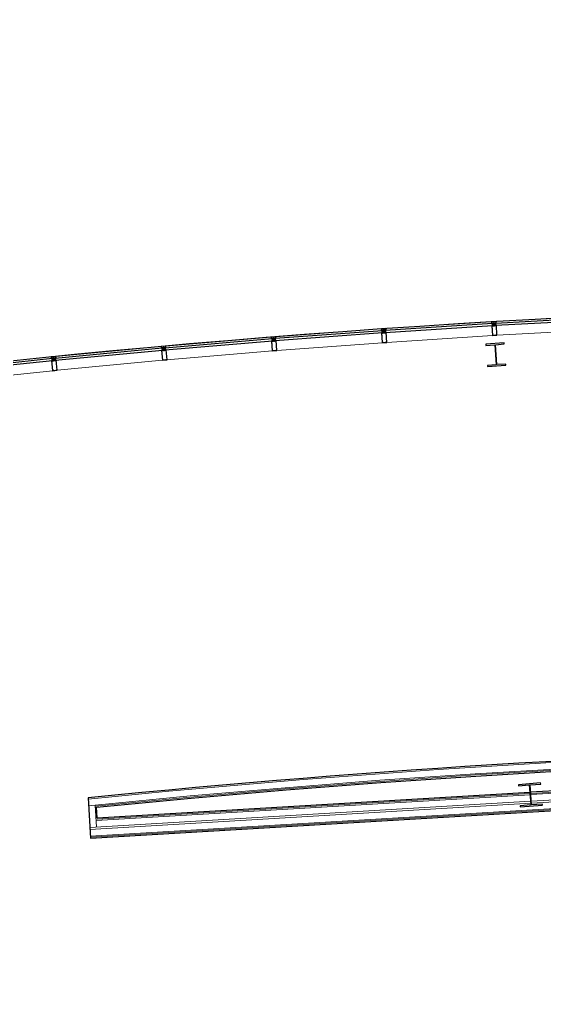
# Model space of a CAD drawing. Header units: millimetres. Extents: x -15988 to 119026, y 0 to 105082.
# Drawn here: x 33647 to 40884, y 38866 to 52541 of the extents above; entities that cross this region are included whole.
import ezdxf

# ---------------------------------------------------------------- set-up
doc = ezdxf.new("R2010")
doc.units = ezdxf.units.MM
doc.header["$LTSCALE"] = 25
doc.header["$MEASUREMENT"] = 0
doc.layers.add('PLANON_CONSTRUCTION', color=8, linetype='CONTINUOUS', lineweight=18)
doc.layers.add('PLANON_FLOOR_POLYLINE', color=5, linetype='CONTINUOUS')

msp = doc.modelspace()

# ---------------------------------------------------------------- linework, layer by layer
at = {"layer": 'PLANON_CONSTRUCTION', "lineweight": 25}
for p, q in [((41693, 48429), (40210, 48349)), ((40172, 48346), (38689, 48251)), ((38691, 48225), (40173, 48321)), ((40173, 48321), (40172, 48346)), ((40210, 48349), (40211, 48323)), ((40211, 48323), (41695, 48404)), ((38651, 48248), (37170, 48138)), ((37170, 48138), (37172, 48112)), ((37172, 48112), (38653, 48223)), ((38653, 48223), (38651, 48248)), ((38689, 48251), (38691, 48225)), ((35613, 48006), (34135, 47866)), ((35616, 47980), (35613, 48006)), ((37132, 48135), (35651, 48009)), ((35651, 48009), (35654, 47984)), ((35654, 47984), (37134, 48109)), ((37134, 48109), (37132, 48135)), ((40331, 48081), (40078, 48061)), ((40078, 48061), (40079, 48045)), ((40079, 48045), (40201, 48054)), ((40201, 48054), (40223, 47778)), ((40210, 48055), (40332, 48065)), ((40232, 47779), (40210, 48055)), ((40332, 48065), (40331, 48081)), ((34135, 47866), (34137, 47840)), ((34137, 47840), (35616, 47980)), ((34097, 47862), (32619, 47707)), ((32622, 47681), (34099, 47836)), ((34099, 47836), (34097, 47862)), ((40223, 47778), (40101, 47768)), ((40101, 47768), (40102, 47752)), ((40102, 47752), (40355, 47772)), ((40354, 47788), (40232, 47779)), ((40355, 47772), (40354, 47788)), ((40835, 42003), (40531, 41979)), ((40689, 41976), (40836, 41988)), ((40836, 41988), (40835, 42003)), ((40531, 41979), (40532, 41964)), ((40532, 41964), (40679, 41976)), ((40679, 41976), (40701, 41700)), ((40711, 41701), (40689, 41976)), ((40858, 41712), (40711, 41701)), ((40859, 41697), (40858, 41712)), ((40701, 41700), (40554, 41688)), ((40554, 41688), (40555, 41673)), ((40555, 41673), (40859, 41697))]:
    msp.add_line(p, q, dxfattribs=at)
at = {"layer": 'PLANON_CONSTRUCTION'}
for p, q in [((41679, 48454), (40221, 48375)), ((38637, 48273), (38700, 48277)), ((38699, 48275), (38638, 48271)), ((38700, 48266), (38699, 48275)), ((40157, 48371), (38700, 48277)), ((38700, 48277), (38701, 48266)), ((38702, 48252), (38700, 48277)), ((40156, 48345), (40157, 48359)), ((40157, 48371), (40159, 48345)), ((40157, 48359), (40158, 48359)), ((40157, 48320), (40160, 48306)), ((40158, 48371), (40221, 48375)), ((40158, 48360), (40158, 48371)), ((40158, 48359), (40159, 48356)), ((40159, 48352), (40158, 48357)), ((40220, 48373), (40159, 48370)), ((40159, 48370), (40160, 48360)), ((40159, 48358), (40160, 48358)), ((40161, 48352), (40159, 48352)), ((40160, 48361), (40163, 48365)), ((40160, 48360), (40160, 48360)), ((40160, 48358), (40160, 48358)), ((40160, 48306), (40161, 48307)), ((40161, 48355), (40161, 48354)), ((40169, 48181), (40161, 48313)), ((40161, 48307), (40161, 48309)), ((40164, 48356), (40162, 48356)), ((40162, 48314), (40164, 48314)), ((40165, 48364), (40163, 48362)), ((40163, 48362), (40163, 48358)), ((40163, 48358), (40166, 48358)), ((40163, 48312), (40163, 48312)), ((40164, 48307), (40171, 48183)), ((40185, 48353), (40165, 48352)), ((40165, 48310), (40167, 48310)), ((40170, 48308), (40165, 48308)), ((40166, 48355), (40166, 48355)), ((40168, 48357), (40168, 48355)), ((40168, 48355), (40182, 48356)), ((40168, 48314), (40177, 48315)), ((40168, 48312), (40168, 48312)), ((40185, 48312), (40170, 48311)), ((40170, 48311), (40170, 48309)), ((40171, 48353), (40171, 48346)), ((40173, 48315), (40173, 48321)), ((40177, 48315), (40186, 48315)), ((40177, 48314), (40177, 48315)), ((40177, 48315), (40177, 48314)), ((40182, 48356), (40183, 48357)), ((40183, 48357), (40190, 48357)), ((40183, 48353), (40183, 48347)), ((40183, 48353), (40184, 48353)), ((40183, 48347), (40184, 48347)), ((40183, 48347), (40184, 48347)), ((40185, 48318), (40183, 48347)), ((40184, 48358), (40197, 48358)), ((40184, 48357), (40184, 48358)), ((40184, 48357), (40197, 48357)), ((40184, 48347), (40185, 48347)), ((40184, 48347), (40184, 48347)), ((40185, 48361), (40195, 48362)), ((40185, 48362), (40185, 48361)), ((40185, 48361), (40185, 48358)), ((40186, 48354), (40185, 48353)), ((40185, 48353), (40185, 48353)), ((40185, 48347), (40187, 48347)), ((40186, 48317), (40185, 48317)), ((40185, 48309), (40185, 48312)), ((40186, 48362), (40194, 48363)), ((40195, 48354), (40186, 48354)), ((40187, 48320), (40186, 48331)), ((40186, 48316), (40186, 48317)), ((40187, 48309), (40186, 48309)), ((40187, 48361), (40188, 48358)), ((40187, 48357), (40188, 48340)), ((40187, 48354), (40187, 48357)), ((40187, 48348), (40187, 48347)), ((40187, 48347), (40187, 48348)), ((40187, 48347), (40188, 48347)), ((40199, 48314), (40187, 48313)), ((40187, 48313), (40187, 48310)), ((40188, 48347), (40189, 48336)), ((40188, 48340), (40192, 48332)), ((40188, 48332), (40188, 48330)), ((40189, 48336), (40191, 48331)), ((40189, 48316), (40189, 48317)), ((40197, 48316), (40189, 48316)), ((40190, 48369), (40192, 48326)), ((40190, 48357), (40191, 48357)), ((40190, 48357), (40190, 48357)), ((40191, 48357), (40198, 48357)), ((40192, 48332), (40194, 48340)), ((40193, 48362), (40193, 48358)), ((40194, 48340), (40193, 48357)), ((40193, 48348), (40194, 48348)), ((40194, 48337), (40193, 48348)), ((40193, 48331), (40194, 48337)), ((40194, 48354), (40194, 48357)), ((40194, 48348), (40195, 48348)), ((40195, 48362), (40195, 48362)), ((40195, 48362), (40195, 48358)), ((40196, 48354), (40195, 48354)), ((40195, 48348), (40197, 48348)), ((40195, 48348), (40195, 48348)), ((40195, 48331), (40196, 48332)), ((40216, 48355), (40196, 48354)), ((40196, 48354), (40196, 48354)), ((40197, 48358), (40197, 48357)), ((40197, 48354), (40198, 48354)), ((40197, 48348), (40198, 48348)), ((40197, 48348), (40197, 48348)), ((40197, 48348), (40199, 48348)), ((40197, 48332), (40198, 48320)), ((40197, 48318), (40197, 48316)), ((40198, 48357), (40199, 48357)), ((40199, 48348), (40198, 48354)), ((40198, 48348), (40199, 48348)), ((40199, 48357), (40213, 48358)), ((40199, 48348), (40201, 48318)), ((40199, 48318), (40199, 48316)), ((40200, 48318), (40199, 48318)), ((40199, 48316), (40208, 48317)), ((40199, 48310), (40199, 48314)), ((40201, 48310), (40200, 48310)), ((40216, 48314), (40201, 48313)), ((40201, 48313), (40201, 48310)), ((40208, 48317), (40209, 48316)), ((40209, 48317), (40218, 48317)), ((40209, 48316), (40209, 48317)), ((40210, 48355), (40210, 48349)), ((40213, 48358), (40212, 48360)), ((40212, 48317), (40212, 48323)), ((40214, 48361), (40217, 48361)), ((40217, 48365), (40215, 48367)), ((40215, 48358), (40215, 48358)), ((40218, 48359), (40216, 48359)), ((40216, 48311), (40216, 48314)), ((40222, 48311), (40216, 48311)), ((40217, 48369), (40219, 48364)), ((40217, 48361), (40217, 48365)), ((40218, 48315), (40218, 48315)), ((40219, 48314), (40221, 48314)), ((40220, 48364), (40220, 48373)), ((40220, 48364), (40220, 48364)), ((40220, 48362), (40221, 48362)), ((40220, 48362), (40220, 48362)), ((40220, 48358), (40220, 48358)), ((40222, 48356), (40220, 48356)), ((40221, 48375), (40222, 48363)), ((40223, 48349), (40221, 48375)), ((40222, 48363), (40222, 48360)), ((40223, 48363), (40222, 48363)), ((40222, 48361), (40222, 48356)), ((40222, 48318), (40224, 48318)), ((40222, 48315), (40222, 48315)), ((40230, 48187), (40222, 48310)), ((40226, 48350), (40223, 48363)), ((40224, 48317), (40232, 48185)), ((40225, 48310), (40225, 48313)), ((40226, 48310), (40225, 48310)), ((40228, 48324), (40226, 48310)), ((37117, 48159), (35662, 48036)), ((37116, 48147), (37118, 48147)), ((37116, 48133), (37116, 48147)), ((37117, 48159), (37180, 48164)), ((37118, 48148), (37117, 48159)), ((37117, 48159), (37119, 48133)), ((37179, 48162), (37118, 48158)), ((37118, 48158), (37119, 48148)), ((37118, 48147), (37118, 48144)), ((37119, 48140), (37118, 48145)), ((37119, 48148), (37120, 48148)), ((37119, 48146), (37120, 48146)), ((37121, 48140), (37119, 48140)), ((37120, 48149), (37122, 48153)), ((37120, 48146), (37120, 48146)), ((37121, 48143), (37121, 48142)), ((37124, 48144), (37122, 48144)), ((37124, 48153), (37123, 48150)), ((37123, 48150), (37123, 48146)), ((37123, 48146), (37126, 48147)), ((37125, 48143), (37125, 48143)), ((37145, 48142), (37125, 48140)), ((37128, 48145), (37128, 48143)), ((37128, 48143), (37142, 48144)), ((37131, 48141), (37131, 48135)), ((37142, 48145), (37150, 48146)), ((37142, 48144), (37142, 48145)), ((37142, 48142), (37143, 48136)), ((37142, 48142), (37144, 48142)), ((37144, 48150), (37145, 48146)), ((37144, 48146), (37156, 48147)), ((37144, 48145), (37144, 48146)), ((37144, 48145), (37156, 48146)), ((37145, 48150), (37154, 48151)), ((37145, 48150), (37145, 48150)), ((37155, 48143), (37145, 48142)), ((37145, 48142), (37145, 48142)), ((37145, 48142), (37145, 48142)), ((37146, 48151), (37153, 48151)), ((37147, 48150), (37147, 48146)), ((37147, 48145), (37148, 48129)), ((37147, 48142), (37147, 48145)), ((37149, 48158), (37152, 48115)), ((37150, 48146), (37158, 48146)), ((37150, 48145), (37150, 48146)), ((37150, 48146), (37150, 48145)), ((37152, 48150), (37152, 48147)), ((37155, 48129), (37153, 48146)), ((37154, 48143), (37153, 48146)), ((37154, 48151), (37154, 48151)), ((37155, 48151), (37155, 48147)), ((37156, 48143), (37155, 48143)), ((37156, 48147), (37156, 48146)), ((37175, 48144), (37156, 48143)), ((37156, 48143), (37156, 48143)), ((37157, 48143), (37158, 48143)), ((37157, 48137), (37158, 48137)), ((37157, 48137), (37157, 48137)), ((37158, 48146), (37172, 48147)), ((37158, 48146), (37158, 48146)), ((37159, 48137), (37158, 48143)), ((37170, 48144), (37170, 48138)), ((37172, 48147), (37172, 48149)), ((37173, 48150), (37176, 48151)), ((37176, 48154), (37174, 48157)), ((37175, 48147), (37175, 48147)), ((37176, 48158), (37179, 48153)), ((37176, 48151), (37176, 48154)), ((37178, 48149), (37176, 48148)), ((37180, 48153), (37179, 48162)), ((37179, 48153), (37180, 48153)), ((37180, 48151), (37179, 48151)), ((37181, 48145), (37179, 48145)), ((37180, 48164), (37181, 48153)), ((37180, 48151), (37181, 48151)), ((37180, 48147), (37180, 48147)), ((38637, 48272), (37181, 48164)), ((37182, 48139), (37181, 48164)), ((37181, 48152), (37182, 48149)), ((37183, 48152), (37181, 48152)), ((37181, 48150), (37182, 48146)), ((37186, 48139), (37183, 48152)), ((38635, 48247), (38636, 48261)), ((38636, 48261), (38638, 48261)), ((38638, 48261), (38637, 48273)), ((38637, 48272), (38639, 48247)), ((38637, 48222), (38640, 48208)), ((38638, 48271), (38639, 48262)), ((38638, 48261), (38638, 48258)), ((38638, 48254), (38638, 48259)), ((38639, 48262), (38640, 48262)), ((38639, 48260), (38640, 48260)), ((38640, 48260), (38639, 48260)), ((38641, 48254), (38639, 48254)), ((38640, 48262), (38642, 48267)), ((38640, 48256), (38640, 48256)), ((38640, 48208), (38641, 48208)), ((38644, 48258), (38641, 48258)), ((38641, 48216), (38643, 48216)), ((38650, 48083), (38641, 48215)), ((38641, 48208), (38641, 48211)), ((38644, 48266), (38643, 48263)), ((38643, 48263), (38643, 48260)), ((38643, 48260), (38646, 48260)), ((38643, 48213), (38643, 48213)), ((38644, 48209), (38652, 48085)), ((38645, 48256), (38645, 48257)), ((38664, 48255), (38645, 48254)), ((38645, 48212), (38647, 48212)), ((38650, 48210), (38645, 48209)), ((38647, 48259), (38647, 48257)), ((38647, 48257), (38661, 48258)), ((38647, 48216), (38656, 48217)), ((38648, 48214), (38648, 48214)), ((38650, 48254), (38651, 48248)), ((38665, 48214), (38650, 48213)), ((38650, 48213), (38650, 48210)), ((38653, 48216), (38653, 48223)), ((38656, 48217), (38657, 48216)), ((38657, 48217), (38666, 48217)), ((38657, 48216), (38657, 48217)), ((38661, 48258), (38662, 48258)), ((38662, 48258), (38669, 48259)), ((38662, 48255), (38662, 48249)), ((38662, 48255), (38663, 48255)), ((38662, 48249), (38663, 48249)), ((38662, 48249), (38664, 48249)), ((38664, 48219), (38662, 48249)), ((38663, 48260), (38676, 48260)), ((38663, 48259), (38663, 48260)), ((38663, 48259), (38676, 48259)), ((38663, 48249), (38664, 48249)), ((38664, 48263), (38664, 48260)), ((38665, 48255), (38664, 48255)), ((38664, 48249), (38666, 48249)), ((38664, 48249), (38664, 48249)), ((38665, 48264), (38673, 48265)), ((38665, 48263), (38674, 48264)), ((38665, 48264), (38665, 48263)), ((38675, 48256), (38665, 48255)), ((38665, 48255), (38665, 48255)), ((38666, 48219), (38665, 48219)), ((38665, 48211), (38665, 48214)), ((38667, 48211), (38665, 48211)), ((38666, 48259), (38668, 48242)), ((38666, 48256), (38666, 48259)), ((38666, 48250), (38667, 48249)), ((38666, 48249), (38666, 48250)), ((38667, 48222), (38666, 48233)), ((38666, 48218), (38666, 48219)), ((38667, 48263), (38667, 48260)), ((38667, 48249), (38668, 48249)), ((38667, 48234), (38668, 48232)), ((38679, 48216), (38667, 48215)), ((38667, 48215), (38667, 48212)), ((38668, 48249), (38668, 48238)), ((38668, 48242), (38671, 48234)), ((38668, 48238), (38670, 48233)), ((38669, 48218), (38668, 48219)), ((38669, 48271), (38672, 48228)), ((38669, 48259), (38670, 48259)), ((38676, 48218), (38669, 48218)), ((38670, 48259), (38677, 48260)), ((38670, 48259), (38670, 48259)), ((38671, 48234), (38674, 48242)), ((38672, 48264), (38672, 48260)), ((38672, 48233), (38674, 48239)), ((38674, 48242), (38673, 48259)), ((38673, 48256), (38673, 48259)), ((38673, 48250), (38674, 48250)), ((38674, 48239), (38673, 48250)), ((38674, 48264), (38674, 48264)), ((38674, 48264), (38675, 48260)), ((38674, 48250), (38675, 48250)), ((38674, 48250), (38674, 48250)), ((38675, 48256), (38675, 48256)), ((38676, 48256), (38675, 48256)), ((38675, 48250), (38676, 48250)), ((38675, 48233), (38675, 48234)), ((38676, 48260), (38676, 48259)), ((38695, 48258), (38676, 48256)), ((38676, 48256), (38678, 48256)), ((38676, 48250), (38677, 48250)), ((38676, 48220), (38676, 48218)), ((38677, 48260), (38678, 48259)), ((38677, 48250), (38678, 48250)), ((38677, 48250), (38677, 48250)), ((38677, 48250), (38678, 48250)), ((38677, 48234), (38678, 48222)), ((38678, 48259), (38692, 48260)), ((38678, 48250), (38678, 48256)), ((38678, 48250), (38680, 48221)), ((38679, 48220), (38679, 48218)), ((38680, 48220), (38679, 48220)), ((38679, 48218), (38688, 48219)), ((38679, 48212), (38679, 48216)), ((38680, 48212), (38679, 48212)), ((38695, 48216), (38681, 48215)), ((38681, 48215), (38681, 48213)), ((38688, 48219), (38689, 48219)), ((38688, 48219), (38688, 48219)), ((38689, 48257), (38690, 48251)), ((38689, 48219), (38698, 48220)), ((38692, 48260), (38692, 48262)), ((38692, 48219), (38692, 48225)), ((38693, 48263), (38696, 48264)), ((38696, 48267), (38694, 48270)), ((38694, 48260), (38694, 48260)), ((38696, 48214), (38695, 48216)), ((38696, 48271), (38699, 48266)), ((38696, 48264), (38696, 48267)), ((38698, 48262), (38696, 48261)), ((38701, 48213), (38696, 48213)), ((38697, 48217), (38697, 48217)), ((38699, 48266), (38700, 48266)), ((38699, 48264), (38700, 48264)), ((38700, 48264), (38699, 48264)), ((38699, 48260), (38699, 48260)), ((38701, 48258), (38699, 48258)), ((38699, 48216), (38701, 48216)), ((38701, 48265), (38701, 48262)), ((38703, 48265), (38701, 48265)), ((38701, 48263), (38701, 48259)), ((38702, 48220), (38704, 48220)), ((38702, 48217), (38702, 48218)), ((38711, 48089), (38702, 48213)), ((38705, 48252), (38703, 48265)), ((38704, 48219), (38713, 48087)), ((38705, 48213), (38704, 48216)), ((38706, 48213), (38705, 48213)), ((38707, 48227), (38706, 48213)), ((38713, 48087), (40170, 48181)), ((40232, 48185), (40169, 48181)), ((40171, 48183), (40175, 48184)), ((40177, 48187), (40183, 48187)), ((40177, 48185), (40177, 48187)), ((40183, 48187), (40183, 48186)), ((40184, 48184), (40217, 48186)), ((40218, 48189), (40224, 48190)), ((40218, 48188), (40218, 48189)), ((40224, 48190), (40224, 48188)), ((40226, 48187), (40230, 48187)), ((40232, 48184), (41690, 48264)), ((35598, 48030), (34145, 47892)), ((35597, 48004), (35598, 48018)), ((35598, 48030), (35601, 48005)), ((35598, 48018), (35600, 48018)), ((35599, 48030), (35662, 48036)), ((35600, 48019), (35599, 48030)), ((35661, 48034), (35600, 48029)), ((35600, 48029), (35601, 48019)), ((35600, 48018), (35600, 48015)), ((35600, 48017), (35601, 48017)), ((35600, 48012), (35600, 48016)), ((35601, 48019), (35602, 48019)), ((35602, 48017), (35601, 48017)), ((35603, 48011), (35601, 48011)), ((35602, 48020), (35604, 48025)), ((35602, 48014), (35602, 48014)), ((35606, 48015), (35603, 48015)), ((35606, 48024), (35604, 48021)), ((35604, 48021), (35605, 48017)), ((35605, 48017), (35608, 48018)), ((35607, 48014), (35607, 48014)), ((35626, 48013), (35607, 48012)), ((35609, 48014), (35623, 48016)), ((35609, 48016), (35609, 48014)), ((35612, 48012), (35613, 48006)), ((35623, 48016), (35624, 48016)), ((35624, 48016), (35631, 48017)), ((35624, 48013), (35625, 48007)), ((35624, 48013), (35626, 48013)), ((35625, 48018), (35638, 48019)), ((35625, 48016), (35625, 48018)), ((35625, 48016), (35638, 48018)), ((35625, 48007), (35626, 48007)), ((35625, 48007), (35626, 48007)), ((35627, 47977), (35625, 48007)), ((35626, 48021), (35636, 48022)), ((35626, 48022), (35626, 48021)), ((35626, 48021), (35626, 48018)), ((35627, 48013), (35626, 48013)), ((35626, 48007), (35628, 48007)), ((35626, 48007), (35626, 48007)), ((35626, 48007), (35626, 48007)), ((35627, 48022), (35635, 48023)), ((35637, 48014), (35627, 48013)), ((35627, 48013), (35627, 48013)), ((35628, 48017), (35630, 48000)), ((35629, 48014), (35628, 48017)), ((35628, 48008), (35629, 48007)), ((35628, 48007), (35628, 48008)), ((35629, 48021), (35629, 48018)), ((35629, 48007), (35630, 48007)), ((35630, 48007), (35631, 47996)), ((35631, 48029), (35634, 47986)), ((35631, 48017), (35632, 48017)), ((35632, 48017), (35639, 48018)), ((35632, 48017), (35632, 48017)), ((35634, 48022), (35634, 48018)), ((35634, 47992), (35636, 48001)), ((35636, 48001), (35635, 48017)), ((35635, 48014), (35635, 48017)), ((35635, 48008), (35636, 48008)), ((35636, 47997), (35635, 48008)), ((35636, 48022), (35636, 48023)), ((35636, 48022), (35637, 48019)), ((35636, 48008), (35637, 48008)), ((35636, 48008), (35636, 48008)), ((35637, 48014), (35637, 48014)), ((35638, 48014), (35637, 48014)), ((35637, 48008), (35639, 48008)), ((35638, 48019), (35638, 48018)), ((35657, 48016), (35638, 48014)), ((35638, 48014), (35640, 48015)), ((35639, 48018), (35640, 48017)), ((35639, 48009), (35639, 48008)), ((35639, 48008), (35639, 48009)), ((35639, 48008), (35640, 48008)), ((35639, 48008), (35640, 48008)), ((35640, 48017), (35654, 48018)), ((35640, 48008), (35640, 48015)), ((35640, 48008), (35643, 47979)), ((35651, 48016), (35652, 48009)), ((35654, 48018), (35654, 48020)), ((35655, 48022), (35658, 48022)), ((35658, 48026), (35656, 48028)), ((35656, 48019), (35656, 48018)), ((35657, 48029), (35661, 48025)), ((35658, 48022), (35658, 48026)), ((35660, 48020), (35657, 48020)), ((35662, 48025), (35661, 48034)), ((35661, 48025), (35662, 48025)), ((35661, 48023), (35662, 48023)), ((35661, 48023), (35661, 48023)), ((35661, 48019), (35661, 48019)), ((35663, 48017), (35661, 48017)), ((35662, 48036), (35663, 48024)), ((35664, 48010), (35662, 48036)), ((35663, 48024), (35663, 48021)), ((35664, 48024), (35663, 48024)), ((35663, 48022), (35663, 48017)), ((35668, 48011), (35664, 48024)), ((37118, 48108), (37121, 48095)), ((37121, 48095), (37122, 48095)), ((37122, 48102), (37124, 48102)), ((37132, 47969), (37122, 48101)), ((37122, 48095), (37122, 48098)), ((37124, 48100), (37124, 48100)), ((37125, 48098), (37128, 48099)), ((37131, 48096), (37125, 48096)), ((37125, 48095), (37135, 47972)), ((37128, 48103), (37137, 48103)), ((37129, 48100), (37129, 48100)), ((37146, 48101), (37131, 48100)), ((37131, 48100), (37131, 48097)), ((37134, 48103), (37133, 48109)), ((37137, 48103), (37138, 48103)), ((37137, 48103), (37137, 48103)), ((37138, 48103), (37147, 48104)), ((37143, 48136), (37144, 48136)), ((37143, 48136), (37144, 48136)), ((37145, 48106), (37143, 48136)), ((37144, 48136), (37145, 48136)), ((37144, 48136), (37144, 48136)), ((37145, 48136), (37146, 48136)), ((37146, 48106), (37145, 48106)), ((37146, 48136), (37147, 48136)), ((37146, 48098), (37146, 48101)), ((37147, 48098), (37146, 48098)), ((37147, 48136), (37148, 48136)), ((37147, 48136), (37147, 48136)), ((37148, 48108), (37147, 48120)), ((37147, 48104), (37147, 48106)), ((37148, 48136), (37149, 48125)), ((37148, 48129), (37152, 48120)), ((37148, 48120), (37149, 48119)), ((37148, 48102), (37148, 48098)), ((37159, 48102), (37148, 48102)), ((37149, 48125), (37151, 48120)), ((37149, 48104), (37149, 48106)), ((37157, 48105), (37149, 48104)), ((37152, 48120), (37155, 48129)), ((37153, 48136), (37154, 48136)), ((37154, 48125), (37153, 48136)), ((37153, 48120), (37154, 48125)), ((37154, 48136), (37155, 48137)), ((37155, 48137), (37157, 48137)), ((37155, 48137), (37155, 48137)), ((37156, 48119), (37156, 48121)), ((37157, 48137), (37159, 48137)), ((37157, 48121), (37158, 48109)), ((37157, 48106), (37157, 48105)), ((37158, 48137), (37159, 48137)), ((37159, 48137), (37161, 48107)), ((37160, 48099), (37159, 48102)), ((37160, 48107), (37160, 48105)), ((37161, 48107), (37160, 48107)), ((37160, 48105), (37169, 48106)), ((37161, 48099), (37160, 48099)), ((37176, 48103), (37161, 48102)), ((37161, 48102), (37162, 48099)), ((37169, 48106), (37178, 48107)), ((37169, 48105), (37169, 48106)), ((37169, 48106), (37169, 48105)), ((37173, 48106), (37172, 48112)), ((37176, 48100), (37176, 48103)), ((37182, 48100), (37177, 48100)), ((37178, 48104), (37178, 48104)), ((37180, 48103), (37182, 48103)), ((37182, 48107), (37184, 48107)), ((37183, 48104), (37183, 48105)), ((37193, 47976), (37183, 48100)), ((37185, 48107), (37196, 47974)), ((37186, 48100), (37185, 48103)), ((37187, 48100), (37186, 48100)), ((37188, 48114), (37187, 48100)), ((37195, 47974), (38651, 48082)), ((38713, 48087), (38650, 48083)), ((38652, 48085), (38656, 48086)), ((38658, 48089), (38664, 48089)), ((38658, 48087), (38658, 48089)), ((38664, 48089), (38664, 48088)), ((38665, 48086), (38698, 48088)), ((38699, 48092), (38705, 48092)), ((38699, 48090), (38699, 48092)), ((38705, 48092), (38705, 48090)), ((38707, 48089), (38711, 48089)), ((34081, 47886), (32629, 47733)), ((34080, 47860), (34081, 47874)), ((34081, 47886), (34145, 47892)), ((34083, 47875), (34081, 47886)), ((34081, 47886), (34084, 47860)), ((34081, 47874), (34083, 47874)), ((34143, 47891), (34083, 47884)), ((34083, 47884), (34084, 47875)), ((34083, 47874), (34083, 47871)), ((34083, 47873), (34084, 47873)), ((34083, 47867), (34083, 47872)), ((34084, 47875), (34084, 47875)), ((34085, 47873), (34084, 47873)), ((34086, 47867), (34084, 47867)), ((34085, 47876), (34087, 47880)), ((34085, 47870), (34085, 47869)), ((34089, 47871), (34086, 47871)), ((34089, 47880), (34087, 47877)), ((34087, 47877), (34088, 47873)), ((34088, 47873), (34091, 47874)), ((34090, 47870), (34090, 47870)), ((34109, 47869), (34090, 47868)), ((34092, 47870), (34106, 47872)), ((34092, 47872), (34092, 47870)), ((34095, 47868), (34096, 47862)), ((34106, 47872), (34107, 47872)), ((34107, 47872), (34114, 47873)), ((34107, 47869), (34108, 47863)), ((34107, 47869), (34109, 47869)), ((34108, 47874), (34121, 47875)), ((34108, 47873), (34108, 47874)), ((34108, 47873), (34121, 47874)), ((34109, 47877), (34119, 47878)), ((34109, 47878), (34109, 47877)), ((34109, 47877), (34109, 47874)), ((34110, 47869), (34109, 47869)), ((34109, 47863), (34109, 47863)), ((34109, 47863), (34109, 47863)), ((34110, 47878), (34118, 47879)), ((34120, 47871), (34110, 47870)), ((34110, 47870), (34110, 47869)), ((34111, 47873), (34113, 47856)), ((34112, 47870), (34111, 47873)), ((34111, 47863), (34112, 47864)), ((34112, 47877), (34112, 47874)), ((34112, 47864), (34112, 47863)), ((34112, 47863), (34113, 47863)), ((34113, 47885), (34118, 47843)), ((34113, 47863), (34114, 47853)), ((34114, 47873), (34115, 47873)), ((34115, 47873), (34122, 47874)), ((34115, 47873), (34115, 47873)), ((34117, 47878), (34117, 47874)), ((34119, 47857), (34118, 47874)), ((34118, 47870), (34118, 47874)), ((34118, 47864), (34119, 47864)), ((34119, 47853), (34118, 47864)), ((34119, 47878), (34119, 47879)), ((34119, 47878), (34120, 47875)), ((34119, 47864), (34120, 47864)), ((34119, 47864), (34119, 47864)), ((34120, 47870), (34120, 47871)), ((34121, 47871), (34120, 47870)), ((34120, 47864), (34122, 47864)), ((34121, 47875), (34121, 47874)), ((34140, 47873), (34121, 47871)), ((34121, 47871), (34123, 47871)), ((34122, 47874), (34123, 47873)), ((34122, 47864), (34123, 47865)), ((34122, 47865), (34122, 47864)), ((34122, 47864), (34122, 47865)), ((34122, 47864), (34123, 47865)), ((34123, 47873), (34137, 47875)), ((34123, 47865), (34123, 47871)), ((34123, 47865), (34126, 47835)), ((34134, 47872), (34135, 47866)), ((34137, 47875), (34137, 47877)), ((34138, 47878), (34141, 47879)), ((34140, 47882), (34139, 47885)), ((34139, 47875), (34139, 47875)), ((34140, 47886), (34143, 47881)), ((34141, 47879), (34140, 47882)), ((34143, 47877), (34140, 47876)), ((34144, 47881), (34143, 47891)), ((34144, 47881), (34144, 47881)), ((34144, 47879), (34145, 47879)), ((34144, 47879), (34144, 47879)), ((34144, 47875), (34144, 47875)), ((34146, 47873), (34144, 47873)), ((34145, 47892), (34146, 47881)), ((34147, 47867), (34145, 47892)), ((34146, 47881), (34146, 47878)), ((34147, 47881), (34146, 47881)), ((34146, 47878), (34146, 47874)), ((34151, 47867), (34147, 47881)), ((35600, 47979), (35603, 47966)), ((35603, 47966), (35604, 47966)), ((35616, 47840), (35604, 47973)), ((35604, 47973), (35606, 47973)), ((35604, 47966), (35604, 47969)), ((35606, 47971), (35606, 47971)), ((35607, 47970), (35610, 47970)), ((35607, 47966), (35618, 47843)), ((35613, 47968), (35608, 47967)), ((35610, 47974), (35619, 47974)), ((35611, 47971), (35611, 47971)), ((35628, 47972), (35613, 47971)), ((35613, 47971), (35613, 47968)), ((35616, 47974), (35615, 47981)), ((35619, 47974), (35620, 47974)), ((35620, 47975), (35629, 47975)), ((35620, 47974), (35620, 47975)), ((35628, 47977), (35627, 47977)), ((35630, 47980), (35628, 47991)), ((35628, 47969), (35628, 47972)), ((35629, 47969), (35628, 47969)), ((35629, 47976), (35629, 47977)), ((35630, 48000), (35634, 47992)), ((35630, 47992), (35630, 47990)), ((35641, 47974), (35630, 47973)), ((35630, 47973), (35630, 47970)), ((35631, 47996), (35633, 47991)), ((35631, 47976), (35631, 47977)), ((35639, 47976), (35631, 47976)), ((35635, 47991), (35636, 47997)), ((35637, 47991), (35638, 47992)), ((35639, 47992), (35640, 47981)), ((35639, 47978), (35639, 47976)), ((35642, 47971), (35641, 47974)), ((35643, 47979), (35642, 47978)), ((35642, 47978), (35642, 47977)), ((35642, 47977), (35651, 47977)), ((35643, 47970), (35642, 47970)), ((35658, 47975), (35643, 47973)), ((35643, 47973), (35644, 47971)), ((35651, 47977), (35660, 47978)), ((35651, 47977), (35651, 47977)), ((35651, 47977), (35651, 47977)), ((35655, 47978), (35654, 47984)), ((35658, 47972), (35658, 47975)), ((35664, 47972), (35659, 47972)), ((35660, 47976), (35660, 47976)), ((35662, 47974), (35664, 47975)), ((35664, 47979), (35666, 47979)), ((35665, 47976), (35665, 47976)), ((35676, 47848), (35665, 47971)), ((35667, 47978), (35679, 47846)), ((35668, 47971), (35667, 47974)), ((35669, 47972), (35668, 47971)), ((35670, 47985), (35669, 47972)), ((35678, 47846), (37133, 47969)), ((37196, 47974), (37132, 47969)), ((37135, 47972), (37139, 47972)), ((37140, 47975), (37146, 47976)), ((37140, 47974), (37140, 47975)), ((37146, 47976), (37146, 47974)), ((37148, 47973), (37180, 47975)), ((37181, 47979), (37187, 47979)), ((37181, 47977), (37181, 47979)), ((37187, 47979), (37187, 47978)), ((37189, 47976), (37193, 47976)), ((34083, 47835), (34086, 47821)), ((34086, 47821), (34088, 47822)), ((34100, 47696), (34087, 47828)), ((34088, 47829), (34090, 47829)), ((34088, 47822), (34088, 47825)), ((34089, 47827), (34090, 47827)), ((34090, 47822), (34103, 47699)), ((34091, 47826), (34093, 47826)), ((34096, 47823), (34091, 47823)), ((34094, 47830), (34103, 47831)), ((34094, 47827), (34094, 47827)), ((34111, 47828), (34096, 47827)), ((34096, 47827), (34097, 47824)), ((34099, 47830), (34099, 47837)), ((34103, 47831), (34112, 47831)), ((34103, 47830), (34103, 47831)), ((34103, 47831), (34103, 47830)), ((34108, 47863), (34109, 47863)), ((34108, 47863), (34109, 47863)), ((34111, 47834), (34108, 47863)), ((34109, 47863), (34111, 47863)), ((34112, 47833), (34111, 47833)), ((34111, 47826), (34111, 47828)), ((34113, 47836), (34112, 47847)), ((34112, 47832), (34112, 47833)), ((34113, 47825), (34112, 47825)), ((34113, 47856), (34117, 47848)), ((34113, 47848), (34114, 47846)), ((34125, 47830), (34113, 47829)), ((34113, 47829), (34113, 47826)), ((34114, 47853), (34116, 47847)), ((34115, 47832), (34115, 47833)), ((34123, 47833), (34115, 47832)), ((34117, 47848), (34119, 47857)), ((34118, 47847), (34119, 47853)), ((34121, 47847), (34121, 47849)), ((34122, 47849), (34124, 47837)), ((34122, 47834), (34123, 47833)), ((34126, 47835), (34125, 47835)), ((34125, 47833), (34134, 47834)), ((34125, 47834), (34125, 47833)), ((34125, 47827), (34125, 47830)), ((34127, 47827), (34126, 47826)), ((34142, 47831), (34127, 47830)), ((34127, 47830), (34127, 47827)), ((34134, 47834), (34135, 47833)), ((34135, 47834), (34144, 47835)), ((34135, 47833), (34135, 47834)), ((34138, 47834), (34138, 47840)), ((34142, 47829), (34142, 47831)), ((34148, 47829), (34142, 47828)), ((34144, 47832), (34144, 47832)), ((34145, 47831), (34147, 47831)), ((34148, 47835), (34150, 47835)), ((34148, 47833), (34148, 47833)), ((34161, 47705), (34148, 47828)), ((34150, 47835), (34164, 47703)), ((34151, 47828), (34151, 47831)), ((34153, 47828), (34151, 47828)), ((34153, 47842), (34153, 47828)), ((34163, 47702), (35616, 47840)), ((35679, 47846), (35616, 47840)), ((35618, 47843), (35622, 47843)), ((35623, 47847), (35629, 47847)), ((35623, 47845), (35623, 47847)), ((35629, 47847), (35629, 47846)), ((35631, 47844), (35663, 47847)), ((35664, 47850), (35670, 47851)), ((35664, 47849), (35664, 47850)), ((35670, 47851), (35670, 47849)), ((35672, 47848), (35676, 47848)), ((32649, 47544), (34101, 47696)), ((34164, 47703), (34100, 47696)), ((34103, 47699), (34107, 47699)), ((34108, 47703), (34114, 47703)), ((34108, 47701), (34108, 47703)), ((34114, 47703), (34114, 47702)), ((34116, 47700), (34148, 47704)), ((34149, 47707), (34155, 47707)), ((34149, 47705), (34149, 47707)), ((34155, 47707), (34155, 47706)), ((34157, 47704), (34161, 47705)), ((39930, 42130), (38618, 42040)), ((41243, 42208), (39930, 42130)), ((41244, 42193), (39931, 42114)), ((46513, 42204), (40698, 41858)), ((46514, 42188), (40699, 41842)), ((46618, 41984), (34620, 41270)), ((38618, 42040), (37307, 41938)), ((38619, 42024), (37308, 41922)), ((39931, 42114), (38619, 42024)), ((46611, 42102), (40707, 41750)), ((46612, 42076), (40709, 41725)), ((46619, 41969), (34621, 41254)), ((40688, 41857), (34715, 41502)), ((37307, 41938), (35996, 41824)), ((37308, 41922), (35997, 41808)), ((40697, 41750), (34613, 41387)), ((40699, 41724), (34615, 41362)), ((35996, 41824), (34687, 41698)), ((35997, 41808), (34688, 41682)), ((40690, 41841), (34700, 41485)), ((34687, 41698), (34595, 41689)), ((34641, 41694), (34595, 41689)), ((34687, 41698), (34641, 41694)), ((34705, 41393), (34687, 41698))]:
    msp.add_line(p, q, dxfattribs=at)
at = {"layer": 'PLANON_CONSTRUCTION', "lineweight": 25, "extrusion": (0, 0, -1)}
for p, q in [((38700, 48277), (38637, 48273)), ((38702, 48252), (38700, 48277)), ((40221, 48375), (40158, 48371)), ((40158, 48371), (40159, 48346)), ((40159, 48346), (40172, 48346)), ((40173, 48321), (40161, 48320)), ((40161, 48320), (40169, 48181)), ((40172, 48346), (40173, 48321)), ((40211, 48323), (40210, 48349)), ((40210, 48349), (40223, 48349)), ((40224, 48324), (40211, 48323)), ((40223, 48349), (40221, 48375)), ((40232, 48185), (40224, 48324)), ((37180, 48164), (37117, 48159)), ((37117, 48159), (37119, 48134)), ((37170, 48138), (37182, 48139)), ((37172, 48112), (37170, 48138)), ((37182, 48139), (37180, 48164)), ((38637, 48273), (38639, 48247)), ((38639, 48247), (38651, 48248)), ((38653, 48223), (38640, 48222)), ((38640, 48222), (38650, 48083)), ((38651, 48248), (38653, 48223)), ((38689, 48251), (38702, 48252)), ((38691, 48225), (38689, 48251)), ((38704, 48226), (38691, 48225)), ((38713, 48087), (38704, 48226)), ((40169, 48181), (40232, 48185)), ((35662, 48036), (35599, 48030)), ((35599, 48030), (35601, 48005)), ((35601, 48005), (35613, 48006)), ((35613, 48006), (35616, 47981)), ((35651, 48009), (35664, 48010)), ((35654, 47984), (35651, 48009)), ((35664, 48010), (35662, 48036)), ((37119, 48134), (37132, 48135)), ((37134, 48109), (37121, 48108)), ((37121, 48108), (37132, 47969)), ((37132, 48135), (37134, 48109)), ((37184, 48113), (37172, 48112)), ((37196, 47974), (37184, 48113)), ((38650, 48083), (38713, 48087)), ((34145, 47892), (34081, 47886)), ((34081, 47886), (34084, 47861)), ((34134, 47866), (34147, 47867)), ((34137, 47840), (34134, 47866)), ((34147, 47867), (34145, 47892)), ((35616, 47981), (35603, 47979)), ((35603, 47979), (35616, 47840)), ((35666, 47985), (35654, 47984)), ((35679, 47846), (35666, 47985)), ((37132, 47969), (37196, 47974)), ((34084, 47861), (34097, 47862)), ((34099, 47837), (34086, 47835)), ((34086, 47835), (34100, 47696)), ((34097, 47862), (34099, 47837)), ((34150, 47842), (34137, 47840)), ((34164, 47703), (34150, 47842)), ((35616, 47840), (35679, 47846)), ((34100, 47696), (34164, 47703))]:
    msp.add_line(p, q, dxfattribs=at)
at = {"layer": 'PLANON_CONSTRUCTION', "lineweight": 30}
for p, q in [((39941, 42099), (41252, 42177)), ((46512, 42220), (40697, 41874)), ((37321, 41907), (38631, 42009)), ((38631, 42009), (39941, 42099)), ((34622, 41239), (46636, 41954)), ((40687, 41873), (34714, 41518)), ((36012, 41794), (37321, 41907)), ((34589, 41797), (34622, 41239)), ((34705, 41668), (36012, 41794)), ((34714, 41518), (34705, 41668))]:
    msp.add_line(p, q, dxfattribs=at)
at = {"layer": 'PLANON_CONSTRUCTION'}
for centre, radius, start, end in [((40160, 48360), 1.52, 183.4002, 273.4002), ((40159, 48357), 0.762, 93.4002, 183.4002), ((40159, 48352), 0.508, 183.4002, 273.4002), ((40160, 48359), 1.27, 273.4002, 74.7373), ((40160, 48359), 1.02, 273.4002, 93.4002), ((40162, 48355), 1.27, 93.4002, 183.4002), ((40163, 48354), 2.29, 183.4002, 228.5899), ((40161, 48352), 0.381, 273.4002, 48.5899), ((40162, 48313), 0.508, 93.4002, 183.4002), ((40164, 48365), 1.02, 333.4002, 153.4002), ((40166, 48312), 2.29, 138.2105, 183.4002), ((40165, 48312), 1.27, 183.4002, 273.4002), ((40164, 48355), 1.27, 3.4002, 93.4002), ((40164, 48314), 0.381, 318.2105, 93.4002), ((40165, 48307), 0.762, 93.4002, 183.4002), ((40163, 48354), 2.29, 318.2105, 3.4002), ((40165, 48353), 0.381, 138.2105, 273.4002), ((40166, 48357), 1.52, 3.4002, 93.4002), ((40168, 48314), 0.381, 93.4002, 228.5899), ((40166, 48312), 2.29, 3.4002, 48.5899), ((40167, 48312), 1.27, 273.4002, 3.4002), ((40170, 48309), 0.508, 273.4002, 3.4002), ((40186, 48361), 1.38, 28.8159, 162.4734), ((40185, 48318), 0.254, 183.4002, 273.4002), ((40186, 48310), 0.508, 183.4002, 273.4002), ((40187, 48331), 0.762, 18.4002, 183.4002), ((40186, 48317), 0.254, 3.4002, 93.4002), ((40186, 48316), 0.254, 273.4002, 3.4002), ((40190, 48358), 4.19, 57.6876, 131.3842), ((40186, 48317), 2.79, 3.4002, 66.3645), ((40187, 48310), 0.508, 273.4002, 3.4002), ((40192, 48331), 3.63, 198.4002, 348.4002), ((40192, 48331), 1.09, 198.4002, 348.4002), ((40194, 48361), 1.38, 24.3418, 162.4734), ((40196, 48332), 0.762, 3.4002, 168.4002), ((40199, 48318), 2.79, 120.4359, 183.4002), ((40199, 48318), 0.254, 93.4002, 183.4002), ((40199, 48316), 0.254, 183.4002, 273.4002), ((40199, 48310), 0.508, 183.4002, 273.4002), ((40200, 48318), 0.254, 273.4002, 3.4002), ((40201, 48310), 0.508, 273.4002, 3.4002), ((40214, 48360), 1.52, 93.4002, 183.4002), ((40216, 48368), 1.02, 33.4002, 213.4002), ((40216, 48358), 1.27, 93.4002, 183.4002), ((40217, 48358), 2.29, 183.4002, 228.5899), ((40216, 48356), 0.381, 273.4002, 48.5899), ((40216, 48311), 0.508, 183.4002, 273.4002), ((40219, 48358), 1.27, 3.4002, 93.4002), ((40220, 48315), 2.29, 138.2105, 183.4002), ((40218, 48317), 0.381, 318.2105, 93.4002), ((40219, 48315), 1.27, 183.4002, 273.4002), ((40220, 48363), 1.27, 112.0632, 273.4002), ((40220, 48363), 1.02, 93.4002, 273.4002), ((40218, 48358), 2.29, 318.2105, 3.4002), ((40220, 48356), 0.381, 138.2105, 273.4002), ((40220, 48363), 1.52, 273.4002, 3.4002), ((40221, 48361), 0.762, 3.4002, 93.4002), ((40222, 48317), 0.381, 93.4002, 228.5899), ((40221, 48315), 1.27, 273.4002, 3.4002), ((40222, 48356), 0.508, 273.4002, 3.4002), ((40220, 48315), 2.29, 3.4002, 48.5899), ((40222, 48310), 0.762, 3.4002, 93.4002), ((40224, 48317), 0.508, 3.4002, 93.4002), ((37120, 48148), 1.52, 184.5529, 274.5529), ((37119, 48145), 0.762, 94.5529, 184.5529), ((37119, 48141), 0.508, 184.5529, 274.5529), ((37120, 48147), 1.27, 274.5529, 75.8899), ((37120, 48147), 1.02, 274.5529, 94.5529), ((37122, 48143), 1.27, 94.5529, 184.5529), ((37123, 48143), 2.29, 184.5529, 229.7425), ((37121, 48141), 0.381, 274.5529, 49.7425), ((37123, 48153), 1.02, 334.5529, 154.5529), ((37124, 48143), 1.27, 4.5529, 94.5529), ((37123, 48143), 2.29, 319.3632, 4.5529), ((37125, 48141), 0.381, 139.3632, 274.5529), ((37126, 48145), 1.52, 4.5529, 94.5529), ((37146, 48149), 1.38, 29.9685, 163.626), ((37150, 48147), 4.19, 58.8402, 132.5369), ((37154, 48150), 1.38, 25.4944, 163.626), ((37174, 48149), 1.52, 94.5529, 184.5529), ((37175, 48157), 1.02, 34.5529, 214.5529), ((37176, 48147), 1.27, 94.5529, 184.5529), ((37177, 48147), 2.29, 184.5529, 229.7425), ((37175, 48145), 0.381, 274.5529, 49.7425), ((37180, 48152), 1.27, 113.2158, 274.5529), ((37179, 48152), 1.02, 94.5529, 274.5529), ((37178, 48147), 1.27, 4.5529, 94.5529), ((37177, 48147), 2.29, 319.3632, 4.5529), ((37179, 48145), 0.381, 139.3632, 274.5529), ((37180, 48153), 1.52, 274.5529, 4.5529), ((37181, 48150), 0.762, 4.5529, 94.5529), ((37181, 48145), 0.508, 274.5529, 4.5529), ((38639, 48261), 1.52, 183.9765, 273.9765), ((38639, 48259), 0.762, 93.9765, 183.9765), ((38639, 48254), 0.508, 183.9765, 273.9765), ((38639, 48261), 1.27, 273.9765, 75.3136), ((38640, 48261), 1.02, 273.9765, 93.9765), ((38641, 48256), 1.27, 93.9765, 183.9765), ((38642, 48256), 2.29, 183.9765, 229.1662), ((38641, 48254), 0.381, 273.9765, 49.1662), ((38641, 48215), 0.508, 93.9765, 183.9765), ((38643, 48267), 1.02, 333.9765, 153.9765), ((38643, 48215), 0.381, 318.7869, 93.9765), ((38645, 48214), 2.29, 138.7869, 183.9765), ((38644, 48213), 1.27, 183.9765, 273.9765), ((38644, 48257), 1.27, 3.9765, 93.9765), ((38643, 48256), 2.29, 318.7869, 3.9765), ((38645, 48254), 0.381, 138.7869, 273.9765), ((38645, 48209), 0.762, 93.9765, 183.9765), ((38646, 48259), 1.52, 3.9765, 93.9765), ((38647, 48216), 0.381, 93.9765, 229.1662), ((38646, 48214), 2.29, 3.9765, 49.1662), ((38647, 48213), 1.27, 273.9765, 3.9765), ((38650, 48210), 0.508, 273.9765, 3.9765), ((38665, 48263), 1.38, 29.3922, 163.0497), ((38665, 48219), 0.254, 183.9765, 273.9765), ((38665, 48211), 0.508, 183.9765, 273.9765), ((38667, 48233), 0.762, 18.9765, 183.9765), ((38666, 48219), 0.254, 3.9765, 93.9765), ((38666, 48218), 0.254, 273.9765, 3.9765), ((38670, 48260), 4.19, 58.2639, 131.9605), ((38666, 48219), 2.79, 3.9765, 66.9409), ((38666, 48212), 0.508, 273.9765, 3.9765), ((38671, 48233), 3.63, 198.9765, 348.9765), ((38671, 48233), 1.09, 198.9765, 348.9765), ((38673, 48263), 1.38, 24.9181, 163.0497), ((38676, 48234), 0.762, 3.9765, 168.9765), ((38679, 48220), 2.79, 121.0122, 183.9765), ((38679, 48220), 0.254, 93.9765, 183.9765), ((38679, 48219), 0.254, 183.9765, 273.9765), ((38679, 48212), 0.508, 183.9765, 273.9765), ((38680, 48221), 0.254, 273.9765, 3.9765), ((38680, 48212), 0.508, 273.9765, 3.9765), ((38693, 48262), 1.52, 93.9765, 183.9765), ((38695, 48270), 1.02, 33.9765, 213.9765), ((38696, 48260), 1.27, 93.9765, 183.9765), ((38697, 48260), 2.29, 183.9765, 229.1662), ((38695, 48258), 0.381, 273.9765, 49.1662), ((38696, 48214), 0.508, 183.9765, 273.9765), ((38700, 48217), 2.29, 138.7869, 183.9765), ((38699, 48217), 1.27, 183.9765, 273.9765), ((38699, 48265), 1.27, 112.6395, 273.9765), ((38699, 48265), 1.02, 93.9765, 273.9765), ((38698, 48260), 1.27, 3.9765, 93.9765), ((38698, 48219), 0.381, 318.7869, 93.9765), ((38697, 48260), 2.29, 318.7869, 3.9765), ((38699, 48258), 0.381, 138.7869, 273.9765), ((38699, 48266), 1.52, 273.9765, 3.9765), ((38700, 48263), 0.762, 3.9765, 93.9765), ((38701, 48258), 0.508, 273.9765, 3.9765), ((38702, 48219), 0.381, 93.9765, 229.1662), ((38700, 48217), 2.29, 3.9765, 49.1662), ((38701, 48217), 1.27, 273.9765, 3.9765), ((38701, 48213), 0.762, 3.9765, 93.9765), ((38704, 48219), 0.508, 3.9765, 93.9765), ((40175, 48185), 1.52, 273.4002, 3.4002), ((40184, 48186), 1.52, 183.4002, 273.4002), ((40217, 48188), 1.52, 273.4002, 3.4002), ((40226, 48188), 1.52, 183.4002, 273.4002), ((35601, 48019), 1.52, 185.1292, 275.1292), ((35601, 48016), 0.762, 95.1292, 185.1292), ((35601, 48012), 0.508, 185.1292, 275.1292), ((35601, 48018), 1.27, 275.1292, 76.4662), ((35602, 48018), 1.02, 275.1292, 95.1292), ((35603, 48014), 1.27, 95.1292, 185.1292), ((35605, 48014), 2.29, 185.1292, 230.3189), ((35603, 48012), 0.381, 275.1292, 50.3189), ((35605, 48024), 1.02, 335.1292, 155.1292), ((35606, 48014), 1.27, 5.1292, 95.1292), ((35605, 48014), 2.29, 319.9395, 5.1292), ((35607, 48012), 0.381, 139.9395, 275.1292), ((35608, 48016), 1.52, 5.1292, 95.1292), ((35627, 48021), 1.38, 30.5448, 164.2024), ((35631, 48018), 4.19, 59.4165, 133.1132), ((35635, 48021), 1.38, 26.0708, 164.2024), ((35655, 48020), 1.52, 95.1292, 185.1292), ((35657, 48029), 1.02, 35.1292, 215.1292), ((35658, 48019), 1.27, 95.1292, 185.1292), ((35659, 48019), 2.29, 185.1292, 230.3189), ((35657, 48017), 0.381, 275.1292, 50.3189), ((35661, 48024), 1.27, 113.7921, 275.1292), ((35661, 48024), 1.02, 95.1292, 275.1292), ((35660, 48019), 1.27, 5.1292, 95.1292), ((35661, 48024), 1.52, 275.1292, 5.1292), ((35659, 48019), 2.29, 319.9395, 5.1292), ((35661, 48017), 0.381, 139.9395, 275.1292), ((35662, 48022), 0.762, 5.1292, 95.1292), ((35663, 48017), 0.508, 275.1292, 5.1292), ((37122, 48102), 0.508, 94.5529, 184.5529), ((37126, 48100), 2.29, 139.3632, 184.5529), ((37124, 48102), 0.381, 319.3632, 94.5529), ((37125, 48100), 1.27, 184.5529, 274.5529), ((37125, 48095), 0.762, 94.5529, 184.5529), ((37128, 48102), 0.381, 94.5529, 229.7425), ((37126, 48100), 2.29, 4.5529, 49.7425), ((37127, 48100), 1.27, 274.5529, 4.5529), ((37131, 48097), 0.508, 274.5529, 4.5529), ((37145, 48106), 0.254, 184.5529, 274.5529), ((37146, 48106), 0.254, 4.5529, 94.5529), ((37146, 48098), 0.508, 184.5529, 274.5529), ((37147, 48120), 0.762, 19.5529, 184.5529), ((37147, 48104), 0.254, 274.5529, 4.5529), ((37147, 48098), 0.508, 274.5529, 4.5529), ((37146, 48106), 2.79, 4.5529, 67.5172), ((37152, 48120), 3.63, 199.5529, 349.5529), ((37152, 48120), 1.09, 199.5529, 349.5529), ((37157, 48121), 0.762, 4.5529, 169.5529), ((37160, 48107), 2.79, 121.5886, 184.5529), ((37160, 48107), 0.254, 94.5529, 184.5529), ((37160, 48105), 0.254, 184.5529, 274.5529), ((37160, 48099), 0.508, 184.5529, 274.5529), ((37161, 48107), 0.254, 274.5529, 4.5529), ((37161, 48099), 0.508, 274.5529, 4.5529), ((37177, 48101), 0.508, 184.5529, 274.5529), ((37178, 48106), 0.381, 319.3632, 94.5529), ((37180, 48104), 2.29, 139.3632, 184.5529), ((37179, 48104), 1.27, 184.5529, 274.5529), ((37182, 48106), 0.381, 94.5529, 229.7425), ((37181, 48104), 2.29, 4.5529, 49.7425), ((37182, 48104), 1.27, 274.5529, 4.5529), ((37182, 48100), 0.762, 4.5529, 94.5529), ((37184, 48106), 0.508, 4.5529, 94.5529), ((38656, 48087), 1.52, 273.9765, 3.9765), ((38665, 48088), 1.52, 183.9765, 273.9765), ((38698, 48090), 1.52, 273.9765, 3.9765), ((38707, 48091), 1.52, 183.9765, 273.9765), ((34084, 47875), 1.52, 185.7055, 275.7055), ((34084, 47872), 0.762, 95.7055, 185.7055), ((34084, 47867), 0.508, 185.7055, 275.7055), ((34084, 47874), 1.27, 275.7055, 77.0426), ((34085, 47874), 1.02, 275.7055, 95.7055), ((34086, 47870), 1.27, 95.7055, 185.7055), ((34088, 47870), 2.29, 185.7055, 230.8952), ((34086, 47868), 0.381, 275.7055, 50.8952), ((34088, 47880), 1.02, 335.7055, 155.7055), ((34089, 47870), 1.27, 5.7055, 95.7055), ((34088, 47870), 2.29, 320.5158, 5.7055), ((34090, 47868), 0.381, 140.5158, 275.7055), ((34091, 47872), 1.52, 5.7055, 95.7055), ((34110, 47877), 1.38, 31.1212, 164.7787), ((34114, 47874), 4.19, 59.9928, 133.6895), ((34118, 47878), 1.38, 26.6471, 164.7787), ((34138, 47877), 1.52, 95.7055, 185.7055), ((34140, 47885), 1.02, 35.7055, 215.7055), ((34141, 47875), 1.27, 95.7055, 185.7055), ((34142, 47875), 2.29, 185.7055, 230.8952), ((34140, 47873), 0.381, 275.7055, 50.8952), ((34144, 47880), 1.27, 114.3684, 275.7055), ((34144, 47880), 1.02, 95.7055, 275.7055), ((34143, 47875), 1.27, 5.7055, 95.7055), ((34144, 47873), 0.381, 140.5158, 275.7055), ((34144, 47881), 1.52, 275.7055, 5.7055), ((34142, 47875), 2.29, 320.5158, 5.7055), ((34145, 47878), 0.762, 5.7055, 95.7055), ((34146, 47874), 0.508, 275.7055, 5.7055), ((35604, 47973), 0.508, 95.1292, 185.1292), ((35608, 47971), 2.29, 139.9395, 185.1292), ((35606, 47973), 0.381, 319.9395, 95.1292), ((35607, 47971), 1.27, 185.1292, 275.1292), ((35608, 47966), 0.762, 95.1292, 185.1292), ((35610, 47973), 0.381, 95.1292, 230.3189), ((35609, 47971), 2.29, 5.1292, 50.3189), ((35610, 47971), 1.27, 275.1292, 5.1292), ((35613, 47968), 0.508, 275.1292, 5.1292), ((35627, 47977), 0.254, 185.1292, 275.1292), ((35629, 47991), 0.762, 20.1292, 185.1292), ((35628, 47977), 0.254, 5.1292, 95.1292), ((35628, 47969), 0.508, 185.1292, 275.1292), ((35629, 47976), 0.254, 275.1292, 5.1292), ((35629, 47970), 0.508, 275.1292, 5.1292), ((35634, 47991), 3.63, 200.1292, 350.1292), ((35628, 47977), 2.79, 5.1292, 68.0935), ((35634, 47991), 1.09, 200.1292, 350.1292), ((35638, 47992), 0.762, 5.1292, 170.1292), ((35642, 47978), 2.79, 122.1649, 185.1292), ((35642, 47978), 0.254, 95.1292, 185.1292), ((35642, 47977), 0.254, 185.1292, 275.1292), ((35642, 47971), 0.508, 185.1292, 275.1292), ((35643, 47979), 0.254, 275.1292, 5.1292), ((35643, 47971), 0.508, 275.1292, 5.1292), ((35659, 47972), 0.508, 185.1292, 275.1292), ((35662, 47976), 2.29, 139.9395, 185.1292), ((35660, 47978), 0.381, 319.9395, 95.1292), ((35661, 47976), 1.27, 185.1292, 275.1292), ((35664, 47978), 0.381, 95.1292, 230.3189), ((35663, 47976), 2.29, 5.1292, 50.3189), ((35664, 47976), 1.27, 275.1292, 5.1292), ((35664, 47971), 0.762, 5.1292, 95.1292), ((35666, 47978), 0.508, 5.1292, 95.1292), ((37138, 47974), 1.52, 274.5529, 4.5529), ((37147, 47974), 1.52, 184.5529, 274.5529), ((37180, 47977), 1.52, 274.5529, 4.5529), ((37189, 47978), 1.52, 184.5529, 274.5529), ((34088, 47829), 0.508, 95.7055, 185.7055), ((34092, 47827), 2.29, 140.5158, 185.7055), ((34090, 47829), 0.381, 320.5158, 95.7055), ((34091, 47827), 1.27, 185.7055, 275.7055), ((34091, 47822), 0.762, 95.7055, 185.7055), ((34094, 47829), 0.381, 95.7055, 230.8952), ((34092, 47827), 2.29, 5.7055, 50.8952), ((34093, 47827), 1.27, 275.7055, 5.7055), ((34096, 47824), 0.508, 275.7055, 5.7055), ((34111, 47834), 0.254, 185.7055, 275.7055), ((34112, 47826), 0.508, 185.7055, 275.7055), ((34112, 47848), 0.762, 20.7055, 185.7055), ((34112, 47833), 0.254, 5.7055, 95.7055), ((34112, 47832), 0.254, 275.7055, 5.7055), ((34112, 47833), 2.79, 5.7055, 68.6698), ((34113, 47826), 0.508, 275.7055, 5.7055), ((34117, 47848), 3.63, 200.7055, 350.7055), ((34117, 47848), 1.09, 200.7055, 350.7055), ((34122, 47848), 0.762, 5.7055, 170.7055), ((34125, 47834), 2.79, 122.7412, 185.7055), ((34125, 47834), 0.254, 95.7055, 185.7055), ((34125, 47833), 0.254, 185.7055, 275.7055), ((34126, 47827), 0.508, 185.7055, 275.7055), ((34126, 47835), 0.254, 275.7055, 5.7055), ((34127, 47827), 0.508, 275.7055, 5.7055), ((34142, 47829), 0.508, 185.7055, 275.7055), ((34144, 47834), 0.381, 320.5158, 95.7055), ((34146, 47833), 2.29, 140.5158, 185.7055), ((34145, 47832), 1.27, 185.7055, 275.7055), ((34148, 47835), 0.381, 95.7055, 230.8952), ((34146, 47833), 2.29, 5.7055, 50.8952), ((34147, 47832), 1.27, 275.7055, 5.7055), ((34148, 47828), 0.762, 5.7055, 95.7055), ((34150, 47835), 0.508, 5.7055, 95.7055), ((35622, 47845), 1.52, 275.1292, 5.1292), ((35631, 47846), 1.52, 185.1292, 275.1292), ((35663, 47849), 1.52, 275.1292, 5.1292), ((35672, 47849), 1.52, 185.1292, 275.1292), ((34107, 47701), 1.52, 275.7055, 5.7055), ((34115, 47702), 1.52, 185.7055, 275.7055), ((34148, 47705), 1.52, 275.7055, 5.7055), ((34157, 47706), 1.52, 185.7055, 275.7055), ((49216, -102649), 145168, 91.07391, 95.78259)]:
    msp.add_arc(centre, radius, start, end, dxfattribs=at)
at = {"layer": 'PLANON_CONSTRUCTION', "lineweight": 30}
msp.add_arc((49216, -102649), 145184, 91.07416, 95.78233, dxfattribs=at)
at = {"layer": 'PLANON_FLOOR_POLYLINE', "ltscale": 0.25}
msp.add_lwpolyline([(0, 0), (-15988, 33911, -0.112855), (49811, 48639), (49811, 48236), (72290, 48236), (72290, 105082), (111406, 105082), (111406, 58346), (96166, 58346), (96166, 42598), (119026, 42598), (119026, 3482), (49430, 3482), (49430, 11455, 0.075233), (20245, 7418, 0.047303)], format="xyb", close=True, dxfattribs=at)

doc.saveas('drawing.dxf')
